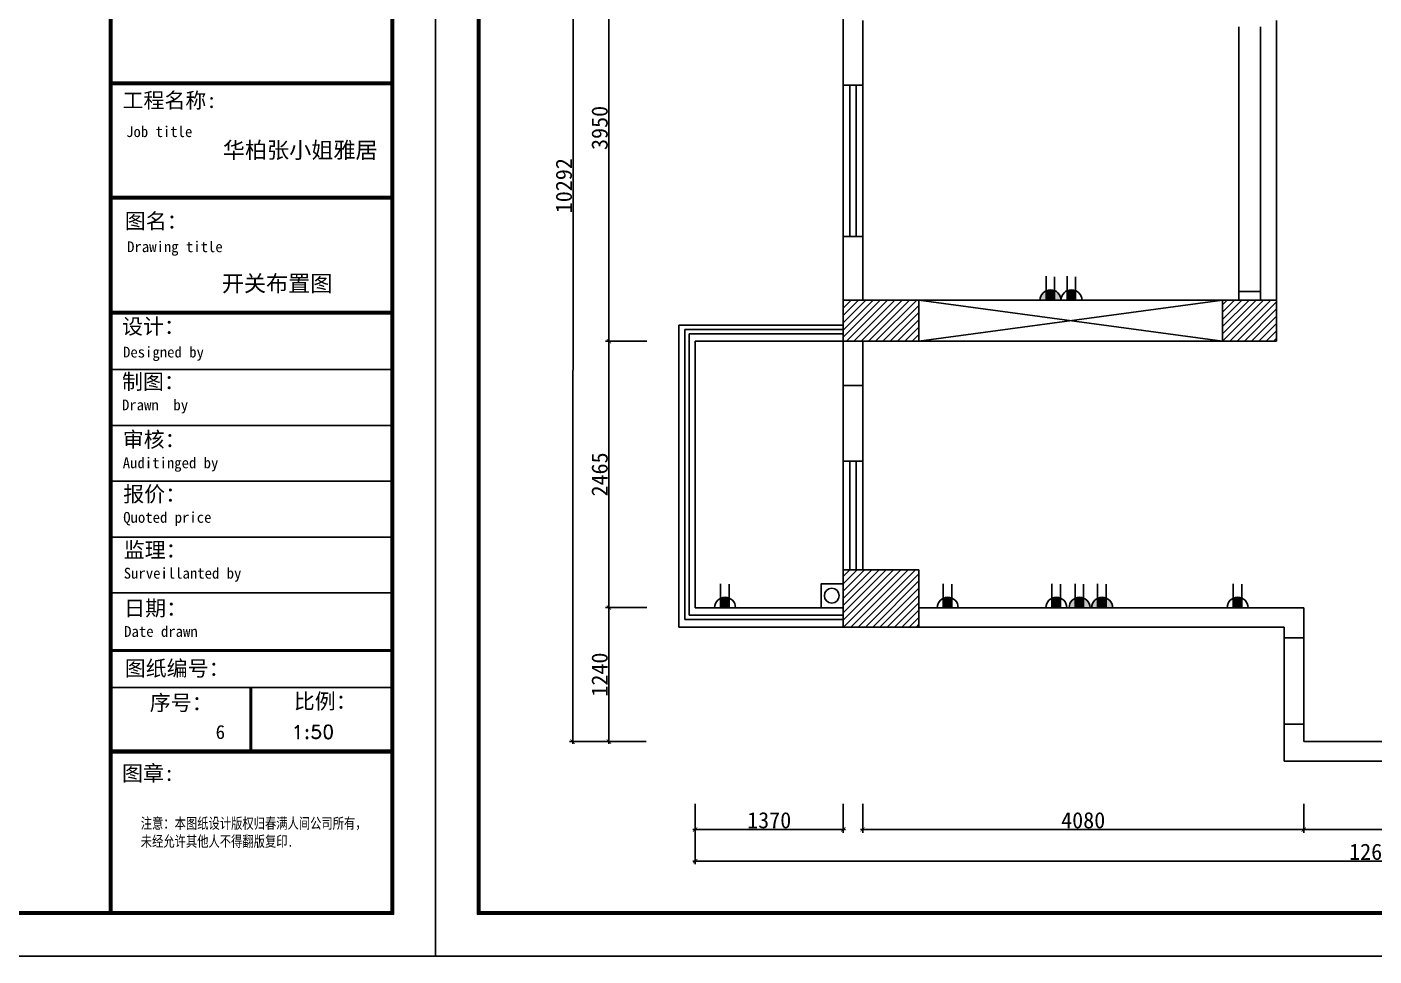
# Model space of a CAD drawing. Header units: millimetres. Extents: x 71641 to 191108, y -23091 to 29972.
# Drawn here: x 167417 to 179880, y -1139 to 7463 of the extents above; entities that cross this region are included whole.
import ezdxf

# ---------------------------------------------------------------- set-up
doc = ezdxf.new("R2010")
doc.units = ezdxf.units.MM
for name, color, linetype in [('00', 1, 'Continuous'), ('家', 1, 'Continuous'), ('柱', 7, 'Continuous')]:
    doc.layers.add(name, color=color, linetype=linetype)
doc.styles.add('2121212', font='SIMFANG.TTF', dxfattribs={"height": 180})
doc.styles.add('50', font='SimSun.ttf', dxfattribs={"height": 150})
doc.styles.add('STYLE-50B', font='SimSun.ttf', dxfattribs={"width": 0.766, "height": 150})
doc.dimstyles.new('50', dxfattribs={"dimscale": 0, "dimtxt": 150, "dimasz": 40, "dimexe": 30, "dimexo": 30, "dimgap": 10, "dimtad": 1, "dimdec": 0, "dimzin": 4, "dimdsep": 46, "dimtxsty": '50', "dimblk": 'ARCHTICK', "dimcen": 40, "dimdle": 20, "dimclrd": 8, "dimclre": 8, "dimclrt": 2, "dimadec": 0, "dimazin": 0, "dimtfac": 1, "dimtdec": 0, "dimtmove": 2, "dimatfit": 3, "dimldrblk": 'DOT', "dimfxl": 0, "dimtolj": 1, "dimtzin": 0, "dimlwd": -1, "dimarcsym": 0})

# ---------------------------------------------------------------- blocks, each defined once
blk = doc.blocks.new('_ARCHTICK')
at = {"color": 0, "linetype": 'ByBlock', "const_width": 0.15}
blk.add_lwpolyline([(-0.5, -0.5), (0.5, 0.5)], dxfattribs=at)
blk = doc.blocks.new('*D342')
at = {"color": 8, "lineweight": -2}
for p, q in [((175149, 270), (175149, 3)), ((179229, 270), (179229, 3))]:
    blk.add_line(p, q, dxfattribs=at)
at = {"color": 8}
blk.add_line((175129, 33), (179249, 33), dxfattribs=at)
at = {"layer": 'Defpoints', "color": 0}
for p in [(175149, 300), (179229, 300), (179229, 33)]:
    blk.add_point(p, dxfattribs=at)
at = {"color": 8, "xscale": 40, "yscale": 40, "zscale": 40, "rotation": 180}
blk.add_blockref('_ARCHTICK', (175149, 33), dxfattribs=at)
at = {"color": 8, "xscale": 40, "yscale": 40, "zscale": 40}
blk.add_blockref('_ARCHTICK', (179229, 33), dxfattribs=at)
at = {"color": 2, "insert": (177189, 118), "char_height": 150, "attachment_point": 5, "style": '50'}
blk.add_mtext('\\A1;4080', dxfattribs=at)
blk = doc.blocks.new('_Dot')
at = {"color": 0, "linetype": 'ByBlock', "lineweight": -2}
blk.add_line((-0.5, 0), (-1, 0), dxfattribs=at)
at = {"color": 0, "linetype": 'ByBlock', "const_width": 0.5}
blk.add_lwpolyline([(-0.25, 0, 1), (0.25, 0, 1)], format="xyb", close=True, dxfattribs=at)
blk = doc.blocks.new('DOT')
at = {"color": 0, "linetype": 'ByBlock'}
blk.add_line((-0.5, 0), (-1, 0), dxfattribs=at)
at = {"color": 0, "linetype": 'ByBlock', "const_width": 0.5}
blk.add_lwpolyline([(-0.25, 0, 1), (0.25, 0, 1)], format="xyb", close=True, dxfattribs=at)
blk = doc.blocks.new('*D341')
at = {"color": 8, "lineweight": -2}
for p, q in [((173599, 270), (173599, -289)), ((186209, 270), (186209, -289))]:
    blk.add_line(p, q, dxfattribs=at)
at = {"color": 8}
blk.add_line((186229, -259), (173579, -259), dxfattribs=at)
at = {"layer": 'Defpoints', "color": 0}
for p in [(173599, 300), (186209, 300), (173599, -259)]:
    blk.add_point(p, dxfattribs=at)
at = {"color": 8, "xscale": 40, "yscale": 40, "zscale": 40}
for p, rotation in [((173599, -259), 179.9999999999972), ((186209, -259), 359.9999999999972)]:
    blk.add_blockref('_ARCHTICK', p, dxfattribs=dict(at, rotation=rotation))
at = {"color": 2, "insert": (179904, -174), "char_height": 150, "attachment_point": 5, "style": '50'}
blk.add_mtext('\\A1;12610', dxfattribs=at)
blk = doc.blocks.new('*D346')
at = {"color": 8, "lineweight": -2}
for p, q in [((179229, 270), (179229, 3)), ((184659, 270), (184659, 3))]:
    blk.add_line(p, q, dxfattribs=at)
at = {"color": 8}
blk.add_line((179209, 33), (184679, 33), dxfattribs=at)
at = {"layer": 'Defpoints', "color": 0}
for p in [(179229, 300), (184659, 300), (184659, 33)]:
    blk.add_point(p, dxfattribs=at)
at = {"color": 8, "xscale": 40, "yscale": 40, "zscale": 40, "rotation": 180}
blk.add_blockref('_ARCHTICK', (179229, 33), dxfattribs=at)
at = {"color": 8, "xscale": 40, "yscale": 40, "zscale": 40}
blk.add_blockref('_ARCHTICK', (184659, 33), dxfattribs=at)
at = {"color": 2, "insert": (181944, 118), "char_height": 150, "attachment_point": 5, "style": '50'}
blk.add_mtext('\\A1;5430', dxfattribs=at)
blk = doc.blocks.new('*D337')
at = {"color": 8, "lineweight": -2}
for p, q in [((173153, 8503), (172771, 8503)), ((173153, 4553), (172771, 4553))]:
    blk.add_line(p, q, dxfattribs=at)
at = {"color": 8}
blk.add_line((172801, 4533), (172801, 8523), dxfattribs=at)
at = {"layer": 'Defpoints', "color": 0}
for p in [(172801, 8503), (173183, 8503), (173183, 4553)]:
    blk.add_point(p, dxfattribs=at)
at = {"color": 8, "xscale": 40, "yscale": 40, "zscale": 40}
for p, rotation in [((172801, 8503), 90), ((172801, 4553), 270)]:
    blk.add_blockref('_ARCHTICK', p, dxfattribs=dict(at, rotation=rotation))
at = {"color": 2, "insert": (172716, 6528), "char_height": 150, "attachment_point": 5, "rotation": 90, "style": '50'}
blk.add_mtext('\\A1;3950', dxfattribs=at)
blk = doc.blocks.new('*D340')
at = {"color": 8, "lineweight": -2}
for p, q in [((173153, 11138), (172443, 11139)), ((173146, 847), (172436, 847))]:
    blk.add_line(p, q, dxfattribs=at)
at = {"color": 8}
blk.add_line((172466, 827), (172473, 11159), dxfattribs=at)
at = {"layer": 'Defpoints', "color": 0}
for p in [(172473, 11139), (173183, 11138), (173176, 847)]:
    blk.add_point(p, dxfattribs=at)
at = {"color": 8, "xscale": 40, "yscale": 40, "zscale": 40}
for p, rotation in [((172473, 11139), 89.96096616951034), ((172466, 847), 269.9609661695104)]:
    blk.add_blockref('_ARCHTICK', p, dxfattribs=dict(at, rotation=rotation))
at = {"color": 2, "insert": (172385, 5993), "char_height": 150, "attachment_point": 5, "rotation": 89.961, "style": '50'}
blk.add_mtext('\\A1;10292', dxfattribs=at)
blk = doc.blocks.new('*D344')
at = {"color": 8, "lineweight": -2}
for p, q in [((173153, 2087), (172771, 2087)), ((173146, 847), (172771, 847))]:
    blk.add_line(p, q, dxfattribs=at)
at = {"color": 8}
blk.add_line((172801, 2107), (172801, 827), dxfattribs=at)
at = {"layer": 'Defpoints', "color": 0}
for p in [(173183, 2087), (172801, 847), (173176, 847)]:
    blk.add_point(p, dxfattribs=at)
at = {"color": 8, "xscale": 40, "yscale": 40, "zscale": 40}
for p, rotation in [((172801, 2087), 90), ((172801, 847), 270)]:
    blk.add_blockref('_ARCHTICK', p, dxfattribs=dict(at, rotation=rotation))
at = {"color": 2, "insert": (172716, 1467), "char_height": 150, "attachment_point": 5, "rotation": 90, "style": '50'}
blk.add_mtext('\\A1;1240', dxfattribs=at)
blk = doc.blocks.new('*D343')
at = {"color": 8, "lineweight": -2}
for p, q in [((173153, 4553), (172771, 4553)), ((173153, 2088), (172771, 2088))]:
    blk.add_line(p, q, dxfattribs=at)
at = {"color": 8}
blk.add_line((172801, 2068), (172801, 4573), dxfattribs=at)
at = {"layer": 'Defpoints', "color": 0}
for p in [(172801, 4553), (173183, 4553), (173183, 2088)]:
    blk.add_point(p, dxfattribs=at)
at = {"color": 8, "xscale": 40, "yscale": 40, "zscale": 40}
for p, rotation in [((172801, 4553), 90), ((172801, 2088), 270)]:
    blk.add_blockref('_ARCHTICK', p, dxfattribs=dict(at, rotation=rotation))
at = {"color": 2, "insert": (172716, 3320), "char_height": 150, "attachment_point": 5, "rotation": 90, "style": '50'}
blk.add_mtext('\\A1;2465', dxfattribs=at)
blk = doc.blocks.new('*D345')
at = {"color": 8, "lineweight": -2}
for p, q in [((173599, 270), (173599, 3)), ((174969, 270), (174969, 3))]:
    blk.add_line(p, q, dxfattribs=at)
at = {"color": 8}
blk.add_line((173579, 33), (174989, 33), dxfattribs=at)
at = {"layer": 'Defpoints', "color": 0}
for p in [(173599, 300), (174969, 300), (174969, 33)]:
    blk.add_point(p, dxfattribs=at)
at = {"color": 8, "xscale": 40, "yscale": 40, "zscale": 40, "rotation": 180}
blk.add_blockref('_ARCHTICK', (173599, 33), dxfattribs=at)
at = {"color": 8, "xscale": 40, "yscale": 40, "zscale": 40}
blk.add_blockref('_ARCHTICK', (174969, 33), dxfattribs=at)
at = {"color": 2, "insert": (174284, 118), "char_height": 150, "attachment_point": 5, "style": '50'}
blk.add_mtext('\\A1;1370', dxfattribs=at)

msp = doc.modelspace()

# ---------------------------------------------------------------- hatches: boundary and pattern name
at = {"ltscale": 300}
h = msp.add_hatch(color=3, dxfattribs=at)
h.paths.add_polyline_path([(176790.1, 4933.2), (176845.2, 4933.1), (176845.2, 5020.2, 0.2891291)])
h.paths.add_polyline_path([(176924, 4932.9), (176983, 4932.8, 0.3021487), (176924, 5021.9)])
at = {"linetype": 'ByBlock', "ltscale": 8}
for points in [[(176924, 5021.9, 0.2136834), (176845.2, 5020.2), (176845.2, 4933), (176924, 4933)], [(177118.1, 5021.9, 0.2136834), (177039.2, 5020.2), (177039.2, 4933), (177118.1, 4933)], [(173913.3, 2175.6, 0.2136834), (173834.4, 2173.9), (173834.4, 2086.7), (173913.3, 2086.7)], [(175973.2, 2175.6, 0.2136834), (175894.3, 2173.9), (175894.3, 2086.7), (175973.2, 2086.7)], [(176978.3, 2175.6, 0.2136834), (176899.4, 2173.9), (176899.4, 2086.7), (176978.3, 2086.7)], [(177193, 2175.8, 0.2136834), (177114.1, 2174.1), (177114.1, 2086.9), (177193, 2086.9)], [(177401.7, 2175.8, 0.2136834), (177322.8, 2174.1), (177322.8, 2086.9), (177401.7, 2086.9)], [(178655.2, 2175.6, 0.2136834), (178576.4, 2173.9), (178576.4, 2086.7), (178655.2, 2086.7)]]:
    msp.add_hatch(color=3, dxfattribs=at).paths.add_polyline_path(points)
h = msp.add_hatch()
h.set_pattern_fill('ANSI31', color=8, scale=15, style=0)
h.set_pattern_definition([(45, (79901.99, -23.496), (-33.67596, 33.67596), [])])
h.paths.add_polyline_path([(174968.8, 4933), (174968.8, 4553), (175668.8, 4553), (175668.8, 4933)])
h = msp.add_hatch()
h.set_pattern_fill('ANSI31', color=8, scale=15, style=0)
h.set_pattern_definition([(45, (97301.04, 7970.166), (-33.67596, 33.67596), [])])
h.paths.add_polyline_path([(178478.8, 4933), (178478.8, 4553), (178978.8, 4553), (178978.8, 4933)])
h = msp.add_hatch()
h.set_pattern_fill('ANSI31', color=8, scale=15, style=0)
h.set_pattern_definition([(45, (97241.04, 10790.166), (-33.67596, 33.67596), [])])
h.paths.add_polyline_path([(175668.8, 1906.7), (175668.8, 2436.7), (174968.8, 2436.7), (174968.8, 1906.7)])
at = {"ltscale": 300}
h = msp.add_hatch(color=3, dxfattribs=at)
h.paths.add_polyline_path([(177059, 2087.1), (177114.1, 2087), (177114.1, 2174.1, 0.2891291)])
h.paths.add_polyline_path([(177193, 2086.8), (177251.9, 2086.7, 0.3021487), (177193, 2175.8)])
h = msp.add_hatch(color=3, dxfattribs=at)
h.paths.add_polyline_path([(177267.7, 2087.1), (177322.8, 2087), (177322.8, 2174.1, 0.2891291)])
h.paths.add_polyline_path([(177401.7, 2086.8), (177460.7, 2086.7, 0.3021487), (177401.7, 2175.8)])

# ---------------------------------------------------------------- linework, layer by layer
at = {"color": 3, "lineweight": -2}
for p, q in [((168181, -728.8), (168181, 12592.7)), ((168192.1, -728.8), (168192.1, 12592.7)), ((168203.3, -728.8), (168203.3, 12592.7)), ((170809.1, -751.1), (170809.1, 12615))]:
    msp.add_line(p, q, dxfattribs=at)
for p, q in [((174968.8, 4553), (174968.8, 11193)), ((175148.8, 4933), (175148.8, 7523)), ((175148.8, 6923), (174968.8, 6923)), ((175148.8, 5523), (174968.8, 5523)), ((175668.8, 4933), (174968.8, 4933)), ((174968.8, 4553), (174968.8, 4933)), ((175668.8, 4553), (175668.8, 4933)), ((178478.8, 4553), (178478.8, 4933)), ((178478.8, 4933), (178978.8, 4933)), ((178478.8, 4933), (178978.8, 4933)), ((178978.8, 4553), (178978.8, 4933)), ((174968.8, 4553), (175668.8, 4553)), ((174968.8, 4143), (174968.8, 4553)), ((175148.8, 4143), (175148.8, 4553)), ((178478.8, 4553), (178978.8, 4553)), ((178478.8, 4553), (178978.8, 4553)), ((175148.8, 4143), (174968.8, 4143)), ((175148.8, 4143), (174968.8, 4143)), ((174968.8, 2436.7), (174968.8, 3443)), ((175148.8, 3443), (174968.8, 3443)), ((175148.8, 3443), (174968.8, 3443)), ((175148.8, 3443), (174968.8, 3443)), ((175148.8, 3443), (174968.8, 3443)), ((175148.8, 2436.7), (175148.8, 3443)), ((175668.8, 2436.7), (174968.8, 2436.7)), ((174968.8, 1906.7), (174968.8, 2436.7)), ((175668.8, 1906.7), (175668.8, 2436.7)), ((179228.8, 2086.7), (175668.8, 2086.7)), ((179228.8, 1803.4), (179228.8, 2086.7)), ((179048.8, 1906.7), (174968.8, 1906.7)), ((179048.8, 1806.7), (179048.8, 1906.7)), ((179048.8, 666.7), (179048.8, 1006.7)), ((179228.8, 846.7), (179228.8, 1006.7)), ((179228.8, 846.7), (184838.8, 846.7)), ((179048.8, 666.7), (184838.8, 666.7))]:
    msp.add_line(p, q)
at = {"color": 1}
for p, q in [((178978.8, 7523), (178978.8, 4933)), ((173448.8, 4703), (173448.8, 1906.7)), ((174968.8, 4703), (173448.8, 4703)), ((173598.8, 4553), (173598.8, 2086.7)), ((174968.8, 4553), (173598.8, 4553)), ((174968.8, 2086.7), (173598.8, 2086.7)), ((174968.8, 1906.7), (173448.8, 1906.7))]:
    msp.add_line(p, q, dxfattribs=at)
at = {"color": 8}
for p, q in [((178628.8, 5013), (178628.8, 7463)), ((178828.8, 5013), (178828.8, 7463)), ((175668.8, 4933), (178478.8, 4553)), ((178478.8, 4933), (175668.8, 4553)), ((174968.8, 3443), (174968.8, 4143)), ((175148.8, 3443), (175148.8, 4143)), ((179048.8, 1806.7), (179048.8, 1006.7)), ((179228.8, 1806.7), (179228.8, 1006.7)), ((179228.8, 1806.7), (179228.8, 1803.4))]:
    msp.add_line(p, q, dxfattribs=at)
at = {"color": 8, "lineweight": -2}
for p, q in [((168203.3, 6952.4), (170786.7, 6952.4)), ((168203.3, 6941.3), (170786.7, 6941.3)), ((168203.3, 6930.1), (170786.7, 6930.1)), ((168203.3, 5893.9), (170786.7, 5893.9)), ((168203.3, 5882.7), (170786.7, 5882.7)), ((168203.3, 5871.6), (170786.7, 5871.6)), ((168203.3, 4830), (170786.7, 4830)), ((168203.3, 4818.9), (170786.7, 4818.9)), ((168203.3, 4807.8), (170786.7, 4807.8)), ((168203.3, 4291), (170786.7, 4291)), ((168203.3, 3774.2), (170786.7, 3774.2)), ((168203.3, 3257.4), (170786.7, 3257.4)), ((168203.3, 2223.8), (170786.7, 2223.8)), ((168203.3, 1695.8), (170786.7, 1695.8)), ((168203.3, 1684.7), (170786.7, 1684.7)), ((168203.3, 1346.7), (170786.7, 1346.7)), ((168202, 766.5), (170785.4, 766.5)), ((168202, 755.3), (170785.4, 755.3)), ((168202, 744.2), (170785.4, 744.2))]:
    msp.add_line(p, q, dxfattribs=at)
at = {"color": 3}
for p, q in [((175028.8, 5523), (175028.8, 6923)), ((175088.8, 5523), (175088.8, 6923)), ((175668.8, 4933), (178478.8, 4933)), ((175668.8, 4553), (178478.8, 4553)), ((175668.8, 4553), (178478.8, 4553)), ((175668.8, 4553), (178478.8, 4553)), ((175028.8, 2436.7), (175028.8, 3443)), ((175088.8, 2436.7), (175088.8, 3443))]:
    msp.add_line(p, q, dxfattribs=at)
at = {"color": 0}
for p, q in [((178628.8, 4933), (178628.8, 5013)), ((178828.8, 5013), (178628.8, 5013)), ((178828.8, 4933), (178828.8, 5013)), ((174998.8, 4143), (175148.8, 4143)), ((174998.8, 3443), (175148.8, 3443)), ((179048.8, 1806.7), (179228.8, 1806.7)), ((179048.8, 1806.7), (179228.8, 1806.7)), ((179048.8, 1006.7), (179228.8, 1006.7))]:
    msp.add_line(p, q, dxfattribs=at)
at = {"color": 4}
for p, q in [((173503.8, 1976.7), (173503.8, 4663)), ((174968.8, 4663), (173503.8, 4663)), ((173543.8, 2016.7), (173543.8, 4623)), ((174968.8, 4623), (173543.8, 4623)), ((174968.8, 2016.7), (173543.8, 2016.7)), ((174968.8, 1976.7), (173503.8, 1976.7))]:
    msp.add_line(p, q, dxfattribs=at)
at = {"color": 8, "linetype": 'ByBlock', "lineweight": -2, "ltscale": 500}
for p, q in [((169482.1, 1346.7), (169482.1, 766.5)), ((169488.5, 1346.7), (169488.5, 766.5)), ((169495, 1346.7), (169495, 766.5))]:
    msp.add_line(p, q, dxfattribs=at)
at = {"color": 3, "lineweight": -2}
for points in [[(151673.1, 12615), (170809.1, 12615), (170809.1, -751.1), (151673.1, -751.1)], [(151684, 12604.2), (170798.2, 12604.2), (170798.2, -740.3), (151684, -740.3)], [(151694.8, 12593.4), (170787.4, 12593.4), (170787.4, -729.4), (151694.8, -729.4)], [(171584.3, 12615), (190720.2, 12615), (190720.2, -751.1), (171584.3, -751.1)], [(171595.1, 12604.2), (190709.3, 12604.2), (190709.3, -740.3), (171595.1, -740.3)], [(171605.9, 12593.4), (190698.5, 12593.4), (190698.5, -729.4), (171605.9, -729.4)]]:
    msp.add_lwpolyline(points, close=True, dxfattribs=at)
at = {"color": 1}
msp.add_lwpolyline([(174968.8, 2307.5), (174765.6, 2307.5), (174765.6, 2086.7), (174968.8, 2086.7)], close=True, dxfattribs=at)
msp.add_circle((174863.1, 2197.5), 68.4, dxfattribs=at)
at = {"layer": '00', "color": 8, "lineweight": -2}
msp.add_line((168203.3, 2740.6), (170786.7, 2740.6), dxfattribs=at)
for points in [[(151285.5, 13002.6), (171196.7, 13002.6), (171196.7, -1138.7), (151285.5, -1138.7)], [(171196.7, 13002.6), (191107.8, 13002.6), (191107.8, -1138.7), (171196.7, -1138.7)]]:
    msp.add_lwpolyline(points, close=True, dxfattribs=at)
at = {"layer": '柱', "color": 3, "ltscale": 4}
for p, q in [((176845.2, 5154.4), (176845.2, 4933)), ((176924, 5150.8), (176924, 4933)), ((177039.2, 5154.4), (177039.2, 4933)), ((177118.1, 5150.8), (177118.1, 4933)), ((176845.2, 5020.2), (176845.2, 4933)), ((173834.4, 2308.1), (173834.4, 2086.7)), ((173913.3, 2304.5), (173913.3, 2086.7)), ((175894.3, 2308.1), (175894.3, 2086.7)), ((175973.2, 2304.5), (175973.2, 2086.7)), ((176899.4, 2308.1), (176899.4, 2086.7)), ((176978.3, 2304.5), (176978.3, 2086.7)), ((177114.1, 2308.3), (177114.1, 2086.9)), ((177193, 2304.8), (177193, 2086.9)), ((177322.8, 2308.3), (177322.8, 2086.9)), ((177401.7, 2304.8), (177401.7, 2086.9)), ((178576.4, 2308.1), (178576.4, 2086.7)), ((178655.2, 2304.5), (178655.2, 2086.7)), ((177114.1, 2174.1), (177114.1, 2086.9)), ((177322.8, 2174.1), (177322.8, 2086.9))]:
    msp.add_line(p, q, dxfattribs=at)
for centre in [(176886.5, 4933), (177080.6, 4933), (173875.8, 2086.7), (175935.7, 2086.7), (176940.8, 2086.7), (177155.5, 2086.9), (177364.2, 2086.9), (178617.7, 2086.7)]:
    msp.add_arc(centre, 96.5, 0, 180, dxfattribs=at)

# ---------------------------------------------------------------- texts
at = {"layer": '00', "color": 8, "lineweight": -2, "attachment_point": 1, "style": '2121212'}
for s, insert, char_height, width in [('{\\f宋体|b0|i0|c134|p2;工程名称:}', (168301.1, 6854.1, 0), 142.12, 2109.278), ('{\\f宋体|b0|i0|c134|p2;Job title}', (168334.8, 6543.4, 0), 100, 2109.278), ('{\\fSimSun|b0|i0|c134|p2;\\C2;华柏张小姐雅居}', (169228.9, 6397.9, 0), 150, 2109.278), ('{\\f宋体|b0|i0|c134|p2;图名：}', (168322.4, 5736.8, 0), 142.12, 2109.278), ('{\\f宋体|b0|i0|c134|p2;Drawing title}', (168343.6, 5477.9, 0), 100, 2109.278), ('{\\fSimSun|b0|i0|c134|p2;\\C2;开关布置图}', (169220.1, 5163.3, 0), 150, 2109.278), ('{\\f宋体|b0|i0|c134|p2;设计：}', (168296.4, 4762.2, 0), 142.12, 2109.278), ('{\\f宋体|b0|i0|c134|p2;Designed by}', (168305.8, 4502.7, 0), 100, 2109.278), ('{\\f宋体|b0|i0|c134|p2;制图：\\P\\H0.7036x;Drawn  by}', (168296.1, 4250.6, 0), 142.12, 2109.278), ('{\\f宋体|b0|i0|c134|p2;审核：\\P\\H0.7036x;Auditinged by }', (168303.4, 3714.4, 0), 142.12, 2109.278), ('{\\f宋体|b0|i0|c134|p2;报价：\\P\\H0.7036x;Quoted price}', (168307.7, 3209.4, 0), 142.12, 2109.278), ('{\\f宋体|b0|i0|c134|p2;监理：\\P\\H0.7036x;Surveillanted by}', (168312.4, 2692.6, 0), 142.12, 2109.278), ('{\\f宋体|b0|i0|c134|p2;日期：\\P\\H0.7036x;Date drawn}', (168316.2, 2153.6, 0), 142.12, 2109.278), ('{\\f宋体|b0|i0|c134|p2;图纸编号：}', (168321.9, 1596.3, 0), 142.12, 2109.278), ('{\\f宋体|b0|i0|c134|p2;序号：}', (168553.6, 1277.9, 0), 142.12, 2109.278), ('{\\f宋体|b0|i0|c134|p2;比例：}', (169886, 1291.9, 0), 142.12, 2109.278), ('{\\C2;6}', (169162.4, 1000.5), 129.2, 697.333), ('{\\Fromand.shx;\\C2;1:50}', (169866.4, 1000.5), 129.2, 697.333), ('{\\f宋体|b0|i0|c134|p2;图章\\f宋体|b0|i0|c0|p2;:}', (168296.6, 625.4, 0), 142.12, 2109.278)]:
    msp.add_mtext(s, dxfattribs=dict(at, insert=insert, char_height=char_height, width=width))
at = {"layer": '家', "color": 8, "lineweight": -2, "insert": (168469.7, 140.7, 0), "char_height": 100, "width": 2109.278, "attachment_point": 1, "style": 'STYLE-50B'}
msp.add_mtext('注意：本图纸设计版权归春满人间公司所有，未经允许其他人不得翻版复印{\\f宋体|b0|i0|c0|p2;.}', dxfattribs=at)

# ---------------------------------------------------------------- dimensions: what is measured, and where the dimension line sits
for p1, p2, distance, picture, middle in [((173175.6, 846.7), (173182.6, 11138.3), 709.4, '*D340', (172384.7, 5993)), ((186208.8, 299.7), (173598.8, 299.7), 558.5, '*D341', (179903.8, -173.8))]:
    dim = msp.add_aligned_dim(p1=p1, p2=p2, distance=distance, dimstyle='50', override={"dimscale": 1, "dimldrblk": 'DOT'})
    dim.commit()
    dim.dimension.update_dxf_attribs({"geometry": picture, "text_midpoint": middle})
for base, p1, p2, picture, middle in [((172800.6, 8503), (173182.6, 4553), (173182.6, 8503), '*D337', (172715.6, 6528)), ((172800.6, 4553), (173182.6, 2087.7), (173182.6, 4553), '*D343', (172715.6, 3320.4)), ((172800.6, 846.7), (173182.6, 2086.7), (173175.6, 846.7), '*D344', (172715.6, 1466.7))]:
    dim = msp.add_linear_dim(base=base, p1=p1, p2=p2, angle=270, dimstyle='50', override={"dimscale": 1, "dimldrblk": 'DOT'})
    dim.commit()
    dim.dimension.update_dxf_attribs({"geometry": picture, "text_midpoint": middle})
for base, p1, p2, picture, middle in [((174968.8, 32.8), (173598.8, 299.7), (174968.8, 299.7), '*D345', (174283.8, 117.8)), ((179228.8, 32.8), (175148.8, 299.7), (179228.8, 299.7), '*D342', (177188.8, 117.8)), ((184658.8, 32.8), (179228.8, 299.7), (184658.8, 299.7), '*D346', (181943.8, 117.8))]:
    dim = msp.add_linear_dim(base=base, p1=p1, p2=p2, dimstyle='50', override={"dimscale": 1, "dimldrblk": 'DOT'})
    dim.commit()
    dim.dimension.update_dxf_attribs({"geometry": picture, "text_midpoint": middle})

doc.saveas('drawing.dxf')
